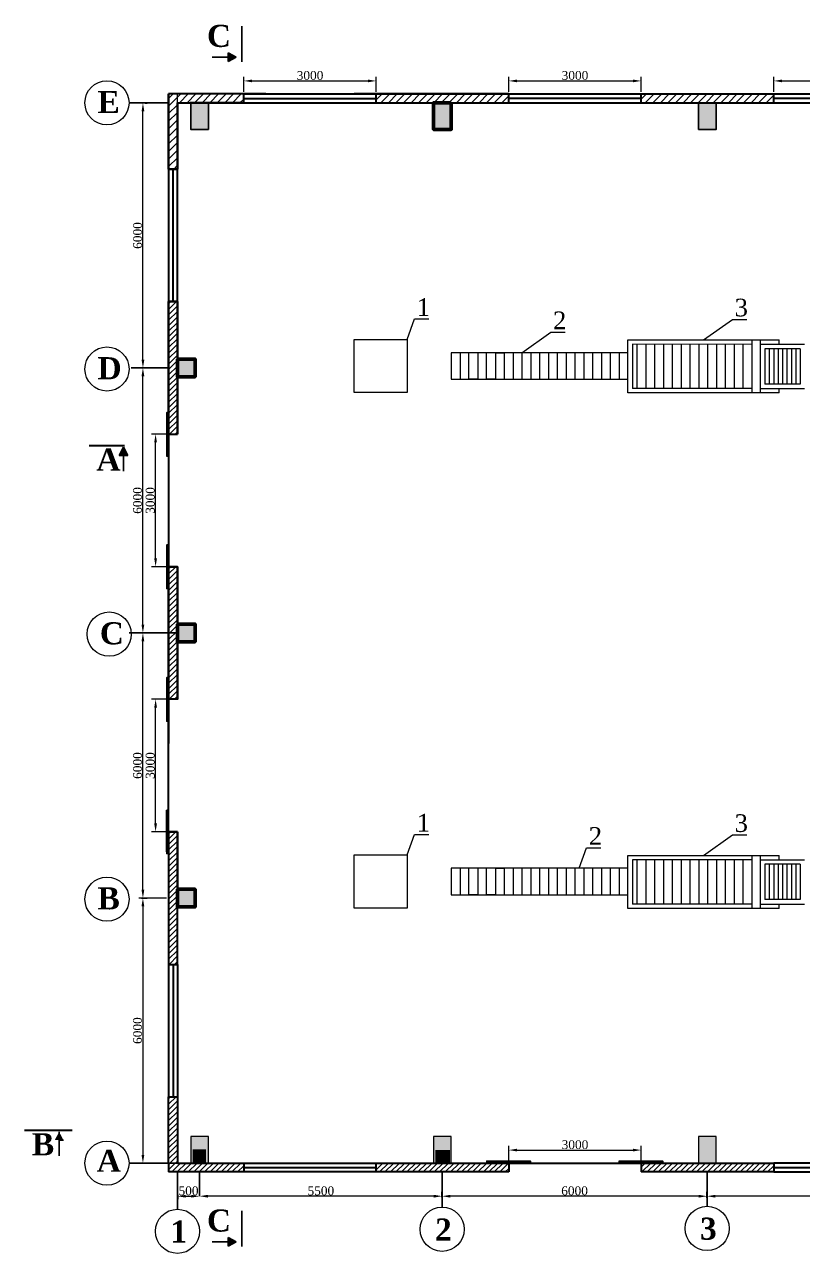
# Model space of a CAD drawing. Header units: inches. Extents: x -4475333 to 345677417, y -211198149 to 2125895.
# Drawn here: x -1955085 to -1937472, y 1138668 to 1166482 of the extents above; entities that cross this region are included whole.
import ezdxf

# ---------------------------------------------------------------- set-up
doc = ezdxf.new("R2010")
doc.units = ezdxf.units.IN
doc.header["$LTSCALE"] = 150
doc.header["$MEASUREMENT"] = 0
for name, color, linetype in [('BUOC COT', 7, 'Continuous'), ('duongtamchamgach', 50, 'Continuous'), ('KHUNG TENMANH', 130, 'Continuous'), ('MATCAT', 132, 'Continuous'), ('NET NHAP', 7, 'Continuous')]:
    doc.layers.add(name, color=color, linetype=linetype)
for name, color, linetype, lineweight in [('coban', 153, 'Continuous', 50), ('cot', 2, 'Continuous', 50), ('Duong vien', 7, 'Continuous', 50), ('KHUNG BVE', 7, 'Continuous', 0), ('NHA XUONG', 80, 'Continuous', 50)]:
    doc.layers.add(name, color=color, linetype=linetype, lineweight=lineweight)
doc.styles.add('1', font='times.ttf')
doc.styles.add('CHU DAM', font='arialbd.ttf', dxfattribs={"height": 200})
doc.styles.get("Standard").update_dxf_attribs({"font": 'times.ttf', "height": 100})
doc.dimstyles.new('75', dxfattribs={"dimtxt": 200, "dimasz": 188, "dimexe": 94, "dimexo": 47, "dimgap": 20, "dimtad": 1, "dimtoh": 1, "dimdec": 0, "dimtxsty": '1', "dimcen": 2.5, "dimclrt": 256, "dimadec": 0, "dimazin": 0, "dimtfac": 1, "dimtdec": 0, "dimtix": 1, "dimtmove": 0, "dimatfit": 2, "dimfxl": 1, "dimlwd": 9, "dimlwe": 9, "dimarcsym": 0})
pattern_1 = [(225, (-1943032.3, 1151246.71), (85.5371, -85.5371), [])]

# ---------------------------------------------------------------- blocks, each defined once
blk = doc.blocks.new('*D21')
at = {"layer": 'Defpoints', "color": 0, "lineweight": 0, "ltscale": 3, "transparency": 16777216}
for p in [(-1952405, 1152711), (-1952405, 1152711), (-1952485, 1146711)]:
    blk.add_point(p, dxfattribs=at)
at = {"layer": 'NET NHAP', "color": 0, "lineweight": 9, "ltscale": 3, "transparency": 16777216}
for p, q in [((-1952358, 1152711), (-1952311, 1152711)), ((-1952405, 1146899), (-1952405, 1152523)), ((-1952438, 1146711), (-1952311, 1146711))]:
    blk.add_line(p, q, dxfattribs=at)
at = {"layer": 'NET NHAP', "color": 0, "lineweight": 0, "ltscale": 3, "transparency": 16777216}
for points in [[(-1952437, 1152523), (-1952374, 1152523), (-1952405, 1152711)], [(-1952437, 1146899), (-1952374, 1146899), (-1952405, 1146711)]]:
    blk.add_solid(points, dxfattribs=at)
at = {"layer": 'NET NHAP', "lineweight": 13, "ltscale": 3, "transparency": 16777216, "insert": (-1952527, 1149711), "char_height": 200, "attachment_point": 5, "rotation": 90, "style": '1'}
blk.add_mtext('6000', dxfattribs=at)
blk = doc.blocks.new('*D22')
at = {"layer": 'Defpoints', "color": 0, "lineweight": 0, "ltscale": 3, "transparency": 16777216}
for p in [(-1952485, 1158711), (-1952405, 1158711), (-1952485, 1152711)]:
    blk.add_point(p, dxfattribs=at)
at = {"layer": 'NET NHAP', "color": 0, "lineweight": 9, "ltscale": 3, "transparency": 16777216}
for p, q in [((-1952438, 1158711), (-1952311, 1158711)), ((-1952405, 1152899), (-1952405, 1158523)), ((-1952438, 1152711), (-1952311, 1152711))]:
    blk.add_line(p, q, dxfattribs=at)
at = {"layer": 'NET NHAP', "color": 0, "lineweight": 0, "ltscale": 3, "transparency": 16777216}
for points in [[(-1952437, 1158523), (-1952374, 1158523), (-1952405, 1158711)], [(-1952437, 1152899), (-1952374, 1152899), (-1952405, 1152711)]]:
    blk.add_solid(points, dxfattribs=at)
at = {"layer": 'NET NHAP', "lineweight": 13, "ltscale": 3, "transparency": 16777216, "insert": (-1952527, 1155711), "char_height": 200, "attachment_point": 5, "rotation": 90, "style": '1'}
blk.add_mtext('6000', dxfattribs=at)
blk = doc.blocks.new('*D23')
at = {"layer": 'Defpoints', "color": 0, "lineweight": 0, "ltscale": 3, "transparency": 16777216}
for p in [(-1952404, 1164706), (-1952404, 1164706), (-1952434, 1158711)]:
    blk.add_point(p, dxfattribs=at)
at = {"layer": 'NET NHAP', "color": 0, "lineweight": 9, "ltscale": 3, "transparency": 16777216}
for p, q in [((-1952357, 1164706), (-1952310, 1164706)), ((-1952404, 1158899), (-1952404, 1164518)), ((-1952387, 1158711), (-1952310, 1158711))]:
    blk.add_line(p, q, dxfattribs=at)
at = {"layer": 'NET NHAP', "color": 0, "lineweight": 0, "ltscale": 3, "transparency": 16777216}
for points in [[(-1952436, 1164518), (-1952373, 1164518), (-1952404, 1164706)], [(-1952436, 1158899), (-1952373, 1158899), (-1952404, 1158711)]]:
    blk.add_solid(points, dxfattribs=at)
at = {"layer": 'NET NHAP', "lineweight": 13, "ltscale": 3, "transparency": 16777216, "insert": (-1952526, 1161708), "char_height": 200, "attachment_point": 5, "rotation": 90, "style": '1'}
blk.add_mtext('6000', dxfattribs=at)
blk = doc.blocks.new('*D25')
at = {"layer": 'Defpoints', "color": 0, "lineweight": 0, "ltscale": 3, "transparency": 16777216}
for p in [(-1939631, 1139962), (-1939631, 1139956), (-1933631, 1139956)]:
    blk.add_point(p, dxfattribs=at)
at = {"layer": 'NET NHAP', "color": 0, "lineweight": 9, "ltscale": 3, "transparency": 16777216}
for p, q in [((-1939631, 1140003), (-1939631, 1140056)), ((-1933819, 1139962), (-1939443, 1139962)), ((-1933631, 1140003), (-1933631, 1140056))]:
    blk.add_line(p, q, dxfattribs=at)
at = {"layer": 'NET NHAP', "color": 0, "lineweight": 0, "ltscale": 3, "transparency": 16777216}
for points in [[(-1939443, 1139994), (-1939443, 1139931), (-1939631, 1139962)], [(-1933819, 1139994), (-1933819, 1139931), (-1933631, 1139962)]]:
    blk.add_solid(points, dxfattribs=at)
at = {"layer": 'NET NHAP', "lineweight": 13, "ltscale": 3, "transparency": 16777216, "insert": (-1936631, 1140084), "char_height": 200, "attachment_point": 5, "style": '1'}
blk.add_mtext('6000', dxfattribs=at)
blk = doc.blocks.new('*D26')
at = {"layer": 'Defpoints', "color": 0, "lineweight": 0, "ltscale": 3, "transparency": 16777216}
for p in [(-1945631, 1139962), (-1945631, 1139962), (-1939631, 1139962)]:
    blk.add_point(p, dxfattribs=at)
at = {"layer": 'NET NHAP', "color": 0, "lineweight": 9, "ltscale": 3, "transparency": 16777216}
for p, q in [((-1945631, 1140009), (-1945631, 1140056)), ((-1939819, 1139962), (-1945443, 1139962)), ((-1939631, 1140009), (-1939631, 1140056))]:
    blk.add_line(p, q, dxfattribs=at)
at = {"layer": 'NET NHAP', "color": 0, "lineweight": 0, "ltscale": 3, "transparency": 16777216}
for points in [[(-1945443, 1139994), (-1945443, 1139931), (-1945631, 1139962)], [(-1939819, 1139994), (-1939819, 1139931), (-1939631, 1139962)]]:
    blk.add_solid(points, dxfattribs=at)
at = {"layer": 'NET NHAP', "lineweight": 13, "ltscale": 3, "transparency": 16777216, "insert": (-1942631, 1140084), "char_height": 200, "attachment_point": 5, "style": '1'}
blk.add_mtext('6000', dxfattribs=at)
blk = doc.blocks.new('*D27')
at = {"layer": 'Defpoints', "color": 0, "lineweight": 0, "ltscale": 3, "transparency": 16777216}
for p in [(-1941122, 1165207), (-1944122, 1164911), (-1941122, 1164911)]:
    blk.add_point(p, dxfattribs=at)
at = {"layer": 'NET NHAP', "color": 0, "lineweight": 9, "ltscale": 3, "transparency": 16777216}
for p, q in [((-1944122, 1164958), (-1944122, 1165301)), ((-1943934, 1165207), (-1941310, 1165207)), ((-1941122, 1164958), (-1941122, 1165301))]:
    blk.add_line(p, q, dxfattribs=at)
at = {"layer": 'NET NHAP', "color": 0, "lineweight": 0, "ltscale": 3, "transparency": 16777216}
for points in [[(-1943934, 1165238), (-1943934, 1165176), (-1944122, 1165207)], [(-1941310, 1165238), (-1941310, 1165176), (-1941122, 1165207)]]:
    blk.add_solid(points, dxfattribs=at)
at = {"layer": 'NET NHAP', "lineweight": 13, "ltscale": 3, "transparency": 16777216, "insert": (-1942622, 1165329), "char_height": 200, "attachment_point": 5, "style": '1'}
blk.add_mtext('3000', dxfattribs=at)
blk = doc.blocks.new('*D28')
at = {"layer": 'Defpoints', "color": 0, "lineweight": 0, "ltscale": 3, "transparency": 16777216}
for p in [(-1935122, 1165207), (-1938122, 1164911), (-1935122, 1164911)]:
    blk.add_point(p, dxfattribs=at)
at = {"layer": 'NET NHAP', "color": 0, "lineweight": 9, "ltscale": 3, "transparency": 16777216}
for p, q in [((-1938122, 1164958), (-1938122, 1165301)), ((-1937934, 1165207), (-1935310, 1165207)), ((-1935122, 1164958), (-1935122, 1165301))]:
    blk.add_line(p, q, dxfattribs=at)
at = {"layer": 'NET NHAP', "color": 0, "lineweight": 0, "ltscale": 3, "transparency": 16777216}
for points in [[(-1937934, 1165238), (-1937934, 1165176), (-1938122, 1165207)], [(-1935310, 1165238), (-1935310, 1165176), (-1935122, 1165207)]]:
    blk.add_solid(points, dxfattribs=at)
at = {"layer": 'NET NHAP', "lineweight": 13, "ltscale": 3, "transparency": 16777216, "insert": (-1936622, 1165329), "char_height": 200, "attachment_point": 5, "style": '1'}
blk.add_mtext('3000', dxfattribs=at)
blk = doc.blocks.new('*D36')
at = {"layer": 'Defpoints', "color": 0, "lineweight": 0, "ltscale": 3, "transparency": 16777216}
for p in [(-1947121, 1165207), (-1950121, 1164911), (-1947121, 1164911)]:
    blk.add_point(p, dxfattribs=at)
at = {"layer": 'NET NHAP', "color": 0, "lineweight": 9, "ltscale": 3, "transparency": 16777216}
for p, q in [((-1950121, 1164958), (-1950121, 1165301)), ((-1949933, 1165207), (-1947309, 1165207)), ((-1947121, 1164958), (-1947121, 1165301))]:
    blk.add_line(p, q, dxfattribs=at)
at = {"layer": 'NET NHAP', "color": 0, "lineweight": 0, "ltscale": 3, "transparency": 16777216}
for points in [[(-1949933, 1165238), (-1949933, 1165176), (-1950121, 1165207)], [(-1947309, 1165238), (-1947309, 1165176), (-1947121, 1165207)]]:
    blk.add_solid(points, dxfattribs=at)
at = {"layer": 'NET NHAP', "lineweight": 13, "ltscale": 3, "transparency": 16777216, "insert": (-1948621, 1165329), "char_height": 200, "attachment_point": 5, "style": '1'}
blk.add_mtext('3000', dxfattribs=at)
blk = doc.blocks.new('*D37')
at = {"layer": 'Defpoints', "color": 0, "lineweight": 0, "ltscale": 3, "transparency": 16777216}
for p in [(-1952118, 1151211), (-1951822, 1151211), (-1951822, 1148211)]:
    blk.add_point(p, dxfattribs=at)
at = {"layer": 'NET NHAP', "color": 0, "lineweight": 9, "ltscale": 3, "transparency": 16777216}
for p, q in [((-1951869, 1151211), (-1952212, 1151211)), ((-1952118, 1148399), (-1952118, 1151023)), ((-1951869, 1148211), (-1952212, 1148211))]:
    blk.add_line(p, q, dxfattribs=at)
at = {"layer": 'NET NHAP', "color": 0, "lineweight": 0, "ltscale": 3, "transparency": 16777216}
for points in [[(-1952149, 1151023), (-1952087, 1151023), (-1952118, 1151211)], [(-1952149, 1148399), (-1952087, 1148399), (-1952118, 1148211)]]:
    blk.add_solid(points, dxfattribs=at)
at = {"layer": 'NET NHAP', "lineweight": 13, "ltscale": 3, "transparency": 16777216, "insert": (-1952240, 1149711), "char_height": 200, "attachment_point": 5, "rotation": 90, "style": '1'}
blk.add_mtext('3000', dxfattribs=at)
blk = doc.blocks.new('*D38')
at = {"layer": 'Defpoints', "color": 0, "lineweight": 0, "ltscale": 3, "transparency": 16777216}
for p in [(-1952118, 1157211), (-1951822, 1157211), (-1951822, 1154211)]:
    blk.add_point(p, dxfattribs=at)
at = {"layer": 'NET NHAP', "color": 0, "lineweight": 9, "ltscale": 3, "transparency": 16777216}
for p, q in [((-1951869, 1157211), (-1952212, 1157211)), ((-1952118, 1154399), (-1952118, 1157023)), ((-1951869, 1154211), (-1952212, 1154211))]:
    blk.add_line(p, q, dxfattribs=at)
at = {"layer": 'NET NHAP', "color": 0, "lineweight": 0, "ltscale": 3, "transparency": 16777216}
for points in [[(-1952149, 1157023), (-1952087, 1157023), (-1952118, 1157211)], [(-1952149, 1154399), (-1952087, 1154399), (-1952118, 1154211)]]:
    blk.add_solid(points, dxfattribs=at)
at = {"layer": 'NET NHAP', "lineweight": 13, "ltscale": 3, "transparency": 16777216, "insert": (-1952240, 1155711), "char_height": 200, "attachment_point": 5, "rotation": 90, "style": '1'}
blk.add_mtext('3000', dxfattribs=at)
blk = doc.blocks.new('*D9')
at = {"layer": 'Defpoints', "color": 0, "lineweight": 0, "ltscale": 3, "transparency": 16777216}
for p in [(-1951622, 1139964), (-1951122, 1139962), (-1951122, 1139962)]:
    blk.add_point(p, dxfattribs=at)
at = {"layer": 'NET NHAP', "color": 0, "lineweight": 9, "ltscale": 3, "transparency": 16777216}
for p, q in [((-1951622, 1139917), (-1951622, 1139868)), ((-1951434, 1139962), (-1951310, 1139962)), ((-1951122, 1140009), (-1951122, 1140056))]:
    blk.add_line(p, q, dxfattribs=at)
at = {"layer": 'NET NHAP', "color": 0, "lineweight": 0, "ltscale": 3, "transparency": 16777216}
for points in [[(-1951434, 1139994), (-1951434, 1139931), (-1951622, 1139962)], [(-1951310, 1139994), (-1951310, 1139931), (-1951122, 1139962)]]:
    blk.add_solid(points, dxfattribs=at)
at = {"layer": 'NET NHAP', "lineweight": 13, "ltscale": 3, "transparency": 16777216, "insert": (-1951372, 1140084), "char_height": 200, "attachment_point": 5, "style": '1'}
blk.add_mtext('500', dxfattribs=at)
blk = doc.blocks.new('*D10')
at = {"layer": 'Defpoints', "color": 0, "lineweight": 0, "ltscale": 3, "transparency": 16777216}
for p in [(-1951122, 1139963), (-1951122, 1139962), (-1945631, 1139962)]:
    blk.add_point(p, dxfattribs=at)
at = {"layer": 'NET NHAP', "color": 0, "lineweight": 9, "ltscale": 3, "transparency": 16777216}
for p, q in [((-1951122, 1140009), (-1951122, 1140057)), ((-1945819, 1139963), (-1950934, 1139963)), ((-1945631, 1140009), (-1945631, 1140057))]:
    blk.add_line(p, q, dxfattribs=at)
at = {"layer": 'NET NHAP', "color": 0, "lineweight": 0, "ltscale": 3, "transparency": 16777216}
for points in [[(-1950934, 1139994), (-1950934, 1139931), (-1951122, 1139963)], [(-1945819, 1139994), (-1945819, 1139931), (-1945631, 1139963)]]:
    blk.add_solid(points, dxfattribs=at)
at = {"layer": 'NET NHAP', "lineweight": 13, "ltscale": 3, "transparency": 16777216, "insert": (-1948376, 1140084), "char_height": 200, "attachment_point": 5, "style": '1'}
blk.add_mtext('5500', dxfattribs=at)
blk = doc.blocks.new('*D7')
at = {"color": 0, "linetype": 'ByBlock', "lineweight": 9, "ltscale": 10, "transparency": 16777216}
for p, q in [((-1951869, 1146711), (-1952499, 1146711)), ((-1952405, 1146523), (-1952405, 1140899)), ((-1951880, 1140711), (-1952499, 1140711))]:
    blk.add_line(p, q, dxfattribs=at)
at = {"color": 0, "linetype": 'ByBlock', "lineweight": 0, "ltscale": 10, "transparency": 16777216}
for points in [[(-1952437, 1146523), (-1952374, 1146523), (-1952405, 1146711)], [(-1952437, 1140899), (-1952374, 1140899), (-1952405, 1140711)]]:
    blk.add_solid(points, dxfattribs=at)
at = {"layer": 'Defpoints', "color": 0, "linetype": 'ByBlock', "lineweight": 0, "ltscale": 10, "transparency": 16777216}
for p in [(-1951822, 1146711), (-1952405, 1140711), (-1951833, 1140711)]:
    blk.add_point(p, dxfattribs=at)
at = {"linetype": 'ByBlock', "ltscale": 10, "transparency": 16777216, "insert": (-1952527, 1143711), "char_height": 200, "attachment_point": 5, "rotation": 90, "style": '1'}
blk.add_mtext('6000', dxfattribs=at)
blk = doc.blocks.new('*D11')
at = {"layer": 'Defpoints', "color": 0, "lineweight": 0, "ltscale": 3, "transparency": 16777216}
for p in [(-1941122, 1141007), (-1944122, 1140711), (-1941122, 1140711)]:
    blk.add_point(p, dxfattribs=at)
at = {"layer": 'NET NHAP', "color": 0, "lineweight": 9, "ltscale": 3, "transparency": 16777216}
for p, q in [((-1944122, 1140758), (-1944122, 1141101)), ((-1943934, 1141007), (-1941310, 1141007)), ((-1941122, 1140758), (-1941122, 1141101))]:
    blk.add_line(p, q, dxfattribs=at)
at = {"layer": 'NET NHAP', "color": 0, "lineweight": 0, "ltscale": 3, "transparency": 16777216}
for points in [[(-1943934, 1141038), (-1943934, 1140976), (-1944122, 1141007)], [(-1941310, 1141038), (-1941310, 1140976), (-1941122, 1141007)]]:
    blk.add_solid(points, dxfattribs=at)
at = {"layer": 'NET NHAP', "lineweight": 13, "ltscale": 3, "transparency": 16777216, "insert": (-1942622, 1141129), "char_height": 200, "attachment_point": 5, "style": '1'}
blk.add_mtext('3000', dxfattribs=at)

msp = doc.modelspace()

# ---------------------------------------------------------------- hatches: boundary and pattern name
at = {"layer": 'cot', "lineweight": 9}
for points in [[(-1950922.4, 1164710.9), (-1951322.4, 1164710.9), (-1951322.4, 1164110.9), (-1950922.4, 1164110.9)], [(-1945422, 1164710.9), (-1945822, 1164710.9), (-1945822, 1164110.9), (-1945422, 1164110.9)], [(-1945422, 1164710.9), (-1945822, 1164710.9), (-1945822, 1164110.9), (-1945422, 1164110.9)], [(-1939422, 1164710.9), (-1939822, 1164710.9), (-1939822, 1164110.9), (-1939422, 1164110.9)], [(-1951222, 1158510.9), (-1951222, 1158910.9), (-1951622, 1158910.9), (-1951622, 1158510.9)], [(-1951222, 1152510.9), (-1951222, 1152910.9), (-1951622, 1152910.9), (-1951622, 1152510.9)], [(-1951222, 1146510.5), (-1951222, 1146910.5), (-1951622, 1146910.5), (-1951622, 1146510.5)], [(-1950922.1, 1141310.9), (-1951322.1, 1141310.9), (-1951322.1, 1140710.9), (-1950922.1, 1140710.9)], [(-1945422, 1141310.9), (-1945822, 1141310.9), (-1945822, 1140710.9), (-1945422, 1140710.9)], [(-1939422, 1141310.9), (-1939822, 1141310.9), (-1939822, 1140710.9), (-1939422, 1140710.9)]]:
    msp.add_hatch(color=256, dxfattribs=at).paths.add_polyline_path(points)
at = {"layer": 'cot', "linetype": 'ByBlock', "lineweight": 9}
h = msp.add_hatch(color=256, dxfattribs=at)
h.paths.add_polyline_path([(-1950976.9, 1141026.8), (-1950976.9, 1140726.8), (-1951126.9, 1140726.8), (-1951126.9, 1141026.8)])
h.paths.add_polyline_path([(-1951126.9, 1141026.8), (-1951126.9, 1140876.8), (-1951276.9, 1140876.8), (-1951276.9, 1141026.8)])
h.paths.add_polyline_path([(-1951126.9, 1140876.8), (-1951126.9, 1140726.8), (-1951276.9, 1140726.8), (-1951276.9, 1140876.8)])
h = msp.add_hatch(color=256, dxfattribs=at)
h.paths.add_polyline_path([(-1945472, 1141007.9), (-1945772, 1141007.9), (-1945772, 1140857.9), (-1945472, 1140857.9)])
h.paths.add_polyline_path([(-1945472, 1140857.9), (-1945622, 1140857.9), (-1945622, 1140707.9), (-1945472, 1140707.9)])
h.paths.add_polyline_path([(-1945622, 1140857.9), (-1945772, 1140857.9), (-1945772, 1140707.9), (-1945622, 1140707.9)])
at = {"layer": 'KHUNG BVE', "linetype": 'ByBlock', "lineweight": 9, "ltscale": 10}
for points in [[(-1950290.6, 1165741.5), (-1950477.1, 1165838.9), (-1950477.1, 1165741.5), (-1950477.1, 1165644.1)], [(-1950290.6, 1138927.4), (-1950477.2, 1139024.8), (-1950477.2, 1138927.4), (-1950477.2, 1138830)]]:
    msp.add_hatch(color=256, dxfattribs=at).paths.add_polyline_path(points)
at = {"layer": 'KHUNG BVE', "lineweight": 0}
h = msp.add_hatch(dxfattribs=at)
h.set_pattern_fill('ANSI31', color=5, scale=700)
h.set_pattern_definition([(45, (0, 350146.57), (-61.8718434, 61.8718434), [])])
h.paths.add_polyline_path([(-1951822, 1157210.9), (-1951622, 1157210.9), (-1951622, 1160210.9), (-1951822, 1160210.9)])
at = {"layer": 'KHUNG BVE', "linetype": 'Continuous', "lineweight": 9, "ltscale": 10}
h = msp.add_hatch(dxfattribs=at)
h.set_pattern_fill('ANSI31', color=5, angle=-270, style=0)
h.set_pattern_definition([(135, (-1912800.00659, 444593.87887), (-0.088388347648, -0.088388347648), [])])
h.paths.add_polyline_path([(-1951872, 1157710.9), (-1951822, 1157710.9), (-1951822, 1156710.9), (-1951872, 1156710.9)])
at = {"layer": 'KHUNG BVE', "linetype": 'ByBlock', "lineweight": 9, "ltscale": 10}
h = msp.add_hatch(color=256, dxfattribs=at)
h.paths.add_polyline_path([(-1952843.2, 1156916.7), (-1952843.2, 1156730.1), (-1952745.8, 1156730.1)])
h.paths.add_polyline_path([(-1952843.2, 1156916.7), (-1952940.6, 1156730.1), (-1952843.2, 1156730.1)])
at = {"layer": 'KHUNG BVE', "linetype": 'Continuous', "lineweight": 9, "ltscale": 10}
h = msp.add_hatch(dxfattribs=at)
h.set_pattern_fill('ANSI31', color=5, angle=-270, style=0)
h.set_pattern_definition([(135, (-1912800.00659, 441593.87887), (-0.088388347648, -0.088388347648), [])])
h.paths.add_polyline_path([(-1951872, 1154710.9), (-1951822, 1154710.9), (-1951822, 1153710.9), (-1951872, 1153710.9)])
h = msp.add_hatch(dxfattribs=at)
h.set_pattern_fill('ANSI31', color=5, angle=-270, style=0)
h.set_pattern_definition([(135, (-1912800.00659, 438593.87887), (-0.088388347648, -0.088388347648), [])])
h.paths.add_polyline_path([(-1951872, 1151710.9), (-1951822, 1151710.9), (-1951822, 1150710.9), (-1951872, 1150710.9)])
h = msp.add_hatch(dxfattribs=at)
h.set_pattern_fill('ANSI31', color=5, angle=-270, style=0)
h.set_pattern_definition([(135, (-1912800.00659, 435594.05443), (-0.088388347648, -0.088388347648), [])])
h.paths.add_polyline_path([(-1951872, 1148711.1), (-1951822, 1148711.1), (-1951822, 1147711.1), (-1951872, 1147711.1)])
at = {"layer": 'KHUNG BVE', "linetype": 'ByBlock', "lineweight": 9, "ltscale": 10}
h = msp.add_hatch(color=256, dxfattribs=at)
h.paths.add_polyline_path([(-1954302.7, 1141420.1), (-1954302.7, 1141233.6), (-1954205.2, 1141233.6)])
h.paths.add_polyline_path([(-1954302.7, 1141420.1), (-1954400.1, 1141233.6), (-1954302.7, 1141233.6)])
at = {"layer": 'KHUNG BVE', "linetype": 'Continuous', "lineweight": 9, "ltscale": 10}
h = msp.add_hatch(dxfattribs=at)
h.set_pattern_fill('ANSI31', color=5, style=0)
h.set_pattern_definition([(45, (-2656739.00659, 1101688.87887), (-0.088388347648, 0.088388347648), [])])
h.paths.add_polyline_path([(-1943622, 1140760.9), (-1943622, 1140710.9), (-1944622, 1140710.9), (-1944622, 1140760.9)])
h = msp.add_hatch(dxfattribs=at)
h.set_pattern_fill('ANSI31', color=5, style=0)
h.set_pattern_definition([(45, (-2653739.18215, 1101688.87887), (-0.088388347648, 0.088388347648), [])])
h.paths.add_polyline_path([(-1940622.2, 1140760.9), (-1940622.2, 1140710.9), (-1941622.2, 1140710.9), (-1941622.2, 1140760.9)])
at = {"layer": 'MATCAT', "lineweight": 9, "ltscale": 10}
h = msp.add_hatch(dxfattribs=at)
h.set_pattern_fill('ANSI31', color=5, scale=967.741935, angle=180, style=0)
h.set_pattern_definition([(225, (-1962975.95, 1114991.08), (85.5371, -85.5371), [])])
h.paths.add_polyline_path([(-1951622, 1164710.9), (-1950122, 1164710.9), (-1950122, 1164910.9), (-1951822, 1164910.9), (-1951822, 1163210.9), (-1951622, 1163210.9)])
h = msp.add_hatch(dxfattribs=at)
h.set_pattern_fill('ANSI31', color=5, scale=967.741935, angle=180, style=0)
h.set_pattern_definition(pattern_1)
edge = h.paths.add_edge_path()
edge.add_line((-1947122, 1164910.9), (-1944122, 1164910.9))
edge.add_line((-1947122, 1164710.8), (-1944122, 1164710.8))
edge.add_line((-1947122, 1164710.8), (-1947122, 1164910.9))
edge.add_line((-1944122, 1164710.9), (-1944122, 1164910.9))
h = msp.add_hatch(dxfattribs=at)
h.set_pattern_fill('ANSI31', color=5, scale=967.741935, angle=180, style=0)
h.set_pattern_definition(pattern_1)
h.paths.add_polyline_path([(-1941122, 1164910.9), (-1938122, 1164910.9), (-1938122, 1164710.8), (-1941122, 1164710.8)])
at = {"layer": 'MATCAT', "linetype": 'Continuous', "lineweight": 9, "ltscale": 10}
h = msp.add_hatch(dxfattribs=at)
h.set_pattern_fill('ANSI31', color=5, scale=700, style=0)
h.set_pattern_definition([(45, (-5905098.14, -430279.425), (-61.8718434, 61.8718434), [])])
h.paths.add_polyline_path([(-1951622, 1154211.1), (-1951822, 1154211.1), (-1951822, 1151211.1), (-1951622, 1151211.1)])
h = msp.add_hatch(dxfattribs=at)
h.set_pattern_fill('ANSI31', color=5, scale=700, style=0)
h.set_pattern_definition([(45, (-5905098.14, -436279.6), (-61.8718434, 61.8718434), [])])
h.paths.add_polyline_path([(-1951622, 1148210.9), (-1951822, 1148210.9), (-1951822, 1145210.9), (-1951622, 1145210.9)])
h = msp.add_hatch(dxfattribs=at)
h.set_pattern_fill('ANSI31', color=5, scale=700, style=0)
h.set_pattern_definition([(45, (-1962975.95, 1120991.08), (-61.87184, 61.87184), [])])
h.paths.add_polyline_path([(-1951622, 1142210.9), (-1951822, 1142210.9), (-1951822, 1140710.9), (-1951622, 1140710.9)])
h = msp.add_hatch(dxfattribs=at)
h.set_pattern_fill('ANSI31', color=5, scale=700, style=0)
h.set_pattern_definition([(45, (-5905098.14, -442279.6), (-61.8718434, 61.8718434), [])])
h.paths.add_polyline_path([(-1938122, 1140710.9), (-1941122, 1140710.9), (-1941122, 1140510.9), (-1938122, 1140510.9)])
h.paths.add_polyline_path([(-1944122, 1140704.8), (-1947122, 1140704.8), (-1947122, 1140510.9), (-1944122, 1140510.9)])
h.paths.add_polyline_path([(-1950122, 1140707.9), (-1951822, 1140710.9), (-1951822, 1140710.9), (-1951822, 1140510.9), (-1950122, 1140510.9)])

# ---------------------------------------------------------------- linework, layer by layer
at = {"linetype": 'ByBlock'}
for p, q in [((-1951822, 1164710.9), (-1952719, 1164710.9)), ((-1951822, 1158710.9), (-1952668.3, 1158710.9)), ((-1951822, 1152710.9), (-1952719, 1152710.9)), ((-1951822.1, 1140710.9), (-1952719, 1140711.1))]:
    msp.add_line(p, q, dxfattribs=at)
at = {"linetype": 'ByBlock', "ltscale": 10}
msp.add_line((-1951822, 1152710.9), (-1951622, 1152710.9), dxfattribs=at)
at = {"lineweight": 15}
msp.add_line((-1950121.9, 1140707.9), (-1951822, 1140710.9), dxfattribs=at)
at = {"color": 7, "lineweight": 15}
msp.add_line((-1945772, 1140707.9), (-1947121.9, 1140707.9), dxfattribs=at)
at = {"layer": 'BUOC COT', "ltscale": 10}
for p, q in [((-1951622, 1140510.9), (-1951622, 1139667.7)), ((-1945630.9, 1140510.9), (-1945630.9, 1139713.7)), ((-1939630.9, 1140510.9), (-1939630.9, 1139729.6))]:
    msp.add_line(p, q, dxfattribs=at)
at = {"layer": 'BUOC COT', "lineweight": 13, "ltscale": 10}
for centre in [(-1953219, 1164710.9), (-1953218.4, 1158686.2), (-1953167.7, 1152686.2), (-1953218.4, 1146686.2), (-1953219, 1140711.1), (-1951622, 1139167.7), (-1945630.9, 1139213.7), (-1939630.9, 1139234.2)]:
    msp.add_circle(centre, 500, dxfattribs=at)
at = {"layer": 'coban', "color": 7, "lineweight": 15}
for p, q in [((-1945772, 1141007.9), (-1945772, 1140707.9)), ((-1945472, 1141007.9), (-1945472, 1140707.9))]:
    msp.add_line(p, q, dxfattribs=at)
at = {"layer": 'cot'}
for points in [[(-1945422, 1164710.9), (-1945822, 1164710.9), (-1945822, 1164110.9), (-1945422, 1164110.9)], [(-1945422, 1164710.9), (-1945822, 1164710.9), (-1945822, 1164110.9), (-1945422, 1164110.9)], [(-1951622, 1158910.9), (-1951222, 1158910.9), (-1951222, 1158510.9), (-1951622, 1158510.9)], [(-1951622, 1152910.9), (-1951222, 1152910.9), (-1951222, 1152510.9), (-1951622, 1152510.9)], [(-1951622, 1146910.5), (-1951222, 1146910.5), (-1951222, 1146510.5), (-1951622, 1146510.5)]]:
    msp.add_lwpolyline(points, close=True, dxfattribs=at)
at = {"layer": 'cot', "lineweight": 13}
for points in [[(-1950922.1, 1141310.9), (-1951322.1, 1141310.9), (-1951322.1, 1140710.9), (-1950922.1, 1140710.9)], [(-1945422, 1141310.9), (-1945822, 1141310.9), (-1945822, 1140710.9), (-1945422, 1140710.9)], [(-1939422, 1141310.9), (-1939822, 1141310.9), (-1939822, 1140710.9), (-1939422, 1140710.9)]]:
    msp.add_lwpolyline(points, close=True, dxfattribs=at)
at = {"layer": 'Duong vien', "color": 7, "linetype": 'Continuous', "lineweight": 18, "ltscale": 10}
for p, q in [((-1946422, 1159355.8), (-1946256, 1159819.8)), ((-1946256, 1159819.8), (-1945933.1, 1159819.8)), ((-1939710, 1159346.3), (-1939057.1, 1159810.3)), ((-1939057.1, 1159810.3), (-1938734.2, 1159810.3)), ((-1943822, 1159055.8), (-1943169.1, 1159519.8)), ((-1943169.1, 1159519.8), (-1942846.2, 1159519.8)), ((-1946422, 1147685.9), (-1946256, 1148149.8)), ((-1946256, 1148149.8), (-1945933.1, 1148149.8)), ((-1939710, 1147676.4), (-1939057.1, 1148140.3)), ((-1939057.1, 1148140.3), (-1938734.2, 1148140.3)), ((-1942526.9, 1147385.9), (-1942360.9, 1147849.8)), ((-1942360.9, 1147849.8), (-1942038.1, 1147849.8))]:
    msp.add_line(p, q, dxfattribs=at)
at = {"layer": 'duongtamchamgach', "linetype": 'Continuous', "lineweight": -2, "ltscale": 10}
for p, q in [((-1951622, 1140710.5), (-1951122, 1140710.5)), ((-1951122, 1140510.9), (-1951122, 1139962.6))]:
    msp.add_line(p, q, dxfattribs=at)
at = {"layer": 'KHUNG BVE', "linetype": 'ByBlock', "lineweight": -2, "ltscale": 10}
for p, q in [((-1950167.3, 1166445.8), (-1950167.4, 1165638.6)), ((-1950834.2, 1165741.5), (-1950290.6, 1165741.5)), ((-1950290.6, 1165741.5), (-1950477.1, 1165838.9)), ((-1950477.1, 1165838.9), (-1950477.1, 1165741.5)), ((-1950290.6, 1165741.5), (-1950477.1, 1165644.1)), ((-1950477.1, 1165644.1), (-1950477.1, 1165741.5)), ((-1952843.2, 1156916.7), (-1952940.6, 1156730.1)), ((-1952843.2, 1156373), (-1952843.2, 1156916.7)), ((-1952843.2, 1156916.7), (-1952745.8, 1156730.1)), ((-1952940.6, 1156730.1), (-1952843.2, 1156730.1)), ((-1952745.8, 1156730.1), (-1952843.2, 1156730.1)), ((-1954302.7, 1140876.5), (-1954302.7, 1141420.1)), ((-1954205.2, 1141233.6), (-1954302.7, 1141233.6)), ((-1950167.4, 1139631.7), (-1950167.4, 1138824.4)), ((-1950290.6, 1138927.4), (-1950477.2, 1139024.8)), ((-1950477.2, 1139024.8), (-1950477.2, 1138927.4)), ((-1950834.2, 1138927.4), (-1950290.6, 1138927.4)), ((-1950290.6, 1138927.4), (-1950477.2, 1138830)), ((-1950477.2, 1138830), (-1950477.2, 1138927.4))]:
    msp.add_line(p, q, dxfattribs=at)
at = {"layer": 'KHUNG BVE', "color": 3, "linetype": 'Continuous', "lineweight": 30, "ltscale": 10}
for p, q in [((-1951822, 1164910.9), (-1951822, 1163210.9)), ((-1951112.7, 1164910.9), (-1951822, 1164910.9)), ((-1950122, 1164910.9), (-1951822, 1164910.9)), ((-1951822, 1163210.9), (-1951822, 1164910.9)), ((-1950613.1, 1164910.9), (-1951331.4, 1164910.9)), ((-1949622, 1164910.9), (-1950622, 1164910.9)), ((-1950122, 1164910.9), (-1947122, 1164910.9)), ((-1950122, 1164910.9), (-1947122, 1164910.9)), ((-1950122, 1164710.9), (-1950122, 1164910.9)), ((-1950122, 1164910.9), (-1947122, 1164910.9)), ((-1946622, 1164910.9), (-1947622, 1164910.9)), ((-1947122, 1164910.9), (-1944122, 1164910.9)), ((-1944122, 1164910.9), (-1947122, 1164910.9)), ((-1947122, 1164710.8), (-1947122, 1164910.9)), ((-1944122, 1164710.9), (-1944122, 1164910.9)), ((-1944122, 1164910.9), (-1941122, 1164910.9)), ((-1944122, 1164710.9), (-1944122, 1164910.9)), ((-1941122, 1164710.8), (-1941122, 1164910.9)), ((-1941122, 1164910.9), (-1938122, 1164910.9)), ((-1938122, 1164710.8), (-1938122, 1164910.9)), ((-1938122, 1164910.9), (-1935122, 1164910.9)), ((-1951622, 1163210.9), (-1951622, 1164710.9)), ((-1951622, 1164710.9), (-1951622, 1163210.9)), ((-1951622, 1163210.9), (-1951622, 1164710.9)), ((-1951622, 1164710.9), (-1950113.1, 1164710.9)), ((-1950122, 1164810.9), (-1947122, 1164810.9)), ((-1950122, 1164710.9), (-1947122, 1164710.9)), ((-1947122, 1164710.9), (-1944122, 1164710.9)), ((-1947122, 1164710.8), (-1944122, 1164710.8)), ((-1941122, 1164810.8), (-1944122, 1164810.8)), ((-1944122, 1164710.9), (-1941122, 1164710.8)), ((-1941122, 1164710.8), (-1938122, 1164710.8)), ((-1935122, 1164810.9), (-1938122, 1164810.9)), ((-1938122, 1164710.8), (-1935122, 1164710.8)), ((-1951822, 1163210.9), (-1951622, 1163210.9)), ((-1951622, 1163210.9), (-1951822, 1163210.9)), ((-1951622, 1163210.9), (-1951822, 1163210.9)), ((-1951822, 1163210.9), (-1951822, 1160211.1)), ((-1951722, 1160211.1), (-1951722, 1163210.9)), ((-1951622, 1163210.9), (-1951622, 1163210.9)), ((-1951622, 1160210.9), (-1951622, 1163210.9)), ((-1951822, 1157210.9), (-1951822, 1160210.9)), ((-1951622, 1160210.9), (-1951822, 1160210.9)), ((-1951822, 1160210.9), (-1951822, 1157210.9)), ((-1951822, 1160210.9), (-1951622, 1160210.9)), ((-1951822, 1160210.9), (-1951722, 1160210.9)), ((-1951622, 1160210.9), (-1951622, 1157210.9)), ((-1951622, 1157210.9), (-1951622, 1160210.9)), ((-1951622, 1158710.9), (-1951622, 1157210.9)), ((-1951822, 1157210.9), (-1951622, 1157210.9)), ((-1951822, 1157210.9), (-1951822, 1154210.9)), ((-1951622, 1157210.9), (-1951622, 1157210.9)), ((-1951822, 1154210.9), (-1951822, 1153210.9)), ((-1951622, 1154210.9), (-1951822, 1154210.9)), ((-1951822, 1154210.9), (-1951822, 1151210.9)), ((-1951622, 1154210.9), (-1951822, 1154210.9)), ((-1951822, 1154210.9), (-1951822, 1151210.9)), ((-1951822, 1151210.9), (-1951822, 1154210.9)), ((-1951822, 1154210.9), (-1951622, 1154210.9)), ((-1951622, 1154210.9), (-1951822, 1154210.9)), ((-1951822, 1154210.9), (-1951822, 1151210.9)), ((-1951622, 1152710.9), (-1951622, 1154210.9)), ((-1951622, 1151210.9), (-1951622, 1154210.9)), ((-1951622, 1154210.9), (-1951622, 1151210.9)), ((-1951622, 1151210.9), (-1951622, 1154210.9)), ((-1951622, 1152710.9), (-1951622, 1152510.9)), ((-1951622, 1151210.9), (-1951622, 1152710.9)), ((-1951822, 1151210.9), (-1951822, 1150210.9)), ((-1951822, 1148210.9), (-1951822, 1151210.9)), ((-1951622, 1151210.9), (-1951822, 1151210.9)), ((-1951622, 1148210.9), (-1951822, 1148210.9)), ((-1951822, 1148210.9), (-1951622, 1148210.9)), ((-1951822, 1148210.9), (-1951822, 1145210.9)), ((-1951622, 1148210.9), (-1951622, 1146710.9)), ((-1951622, 1148210.9), (-1951622, 1148210.9)), ((-1951622, 1148210.9), (-1951622, 1146710.9)), ((-1951622, 1146710.9), (-1951622, 1148210.9)), ((-1951822, 1146710.9), (-1951822, 1146510.9)), ((-1951822, 1146710.9), (-1951822, 1145210.9)), ((-1951622, 1145210.9), (-1951622, 1146710.9)), ((-1951622, 1146710.5), (-1951622, 1146510.5)), ((-1951822, 1145210.9), (-1951622, 1145210.9)), ((-1951822, 1145210.9), (-1951822, 1142210.9)), ((-1951722, 1145210.9), (-1951722, 1142210.9)), ((-1951622, 1145210.9), (-1951622, 1142210.9)), ((-1951822, 1140710.9), (-1951822, 1142210.9)), ((-1951822, 1142210.9), (-1951622, 1142210.9)), ((-1951622, 1142210.9), (-1951622, 1140710.5)), ((-1951822.1, 1140710.9), (-1951822.1, 1140510.9)), ((-1951622, 1140710.9), (-1945622, 1140710.9)), ((-1950122, 1140710.9), (-1950122, 1140510.9)), ((-1950122, 1140710.9), (-1950122, 1140610.9)), ((-1947122, 1140510.9), (-1947122, 1140710.9)), ((-1945622, 1140710.9), (-1944122, 1140710.9)), ((-1944122, 1140710.9), (-1944122, 1140510.9)), ((-1941122.2, 1140710.9), (-1941122.2, 1140510.9)), ((-1941122, 1140710.9), (-1938122, 1140710.9)), ((-1935122, 1140710.9), (-1938122, 1140710.9)), ((-1938122, 1140710.9), (-1938122, 1140510.9)), ((-1938122, 1140710.9), (-1938122, 1140610.9)), ((-1951822.1, 1140510.9), (-1951822.1, 1140510.9)), ((-1944122, 1140510.9), (-1951822.1, 1140510.9)), ((-1950122, 1140610.9), (-1947122, 1140610.9)), ((-1938122, 1140510.9), (-1941122, 1140510.9)), ((-1938122, 1140610.9), (-1935122, 1140610.9)), ((-1938122, 1140510.9), (-1935122, 1140510.9))]:
    msp.add_line(p, q, dxfattribs=at)
at = {"layer": 'KHUNG BVE', "lineweight": 0}
for p, q in [((-1951622, 1164710.9), (-1951622, 1164910.9)), ((-1947622, 1159355.8), (-1946422, 1159355.8)), ((-1947622, 1158155.8), (-1947622, 1159355.8)), ((-1946422, 1159355.8), (-1946422, 1158155.8)), ((-1941422, 1159055.8), (-1945422, 1159055.8)), ((-1945422, 1159055.8), (-1945422, 1158455.8)), ((-1945031.9, 1159055.8), (-1945231.9, 1159055.8)), ((-1945222, 1159055.8), (-1945222, 1158455.8)), ((-1945022, 1158455.8), (-1945022, 1159055.8)), ((-1944631.9, 1159055.8), (-1944831.9, 1159055.8)), ((-1944822, 1159055.8), (-1944822, 1158455.8)), ((-1944622, 1158455.8), (-1944622, 1159055.8)), ((-1944422, 1159055.8), (-1944522, 1159055.8)), ((-1944422, 1159055.8), (-1944222, 1159055.8)), ((-1945422, 1158455.8), (-1941422, 1158455.8)), ((-1944831.9, 1158455.8), (-1945031.9, 1158455.8)), ((-1944431.9, 1158455.8), (-1944631.9, 1158455.8)), ((-1944431.9, 1158455.8), (-1944431.9, 1158455.8)), ((-1946422, 1158155.8), (-1947622, 1158155.8)), ((-1947622, 1147685.9), (-1946422, 1147685.9)), ((-1947622, 1146485.9), (-1947622, 1147685.9)), ((-1946422, 1147685.9), (-1946422, 1146485.9)), ((-1941422, 1147385.9), (-1945422, 1147385.9)), ((-1945422, 1147385.9), (-1945422, 1147385.9)), ((-1945422, 1147385.9), (-1945422, 1146785.9)), ((-1945022, 1147385.9), (-1945222, 1147385.9)), ((-1945222, 1147385.9), (-1945222, 1146785.9)), ((-1945022, 1146785.9), (-1945022, 1147385.9)), ((-1944622, 1147385.9), (-1944822, 1147385.9)), ((-1944822, 1147385.9), (-1944822, 1146785.9)), ((-1944622, 1146785.9), (-1944622, 1147385.9)), ((-1944422, 1147385.9), (-1944522, 1147385.9)), ((-1944422, 1147385.9), (-1944222, 1147385.9)), ((-1945422, 1146785.9), (-1941422, 1146785.9)), ((-1944822, 1146785.9), (-1945022, 1146785.9)), ((-1944422, 1146785.9), (-1944622, 1146785.9)), ((-1944422, 1146785.9), (-1944422, 1146785.9)), ((-1946422, 1146485.9), (-1947622, 1146485.9))]:
    msp.add_line(p, q, dxfattribs=at)
at = {"layer": 'KHUNG BVE', "linetype": 'Continuous', "lineweight": -2, "ltscale": 10}
for p, q in [((-1951622, 1164710.9), (-1950122, 1164710.9)), ((-1945822, 1164710.8), (-1945622, 1164707.6)), ((-1951622, 1163210.9), (-1951822, 1163210.9)), ((-1951622, 1160210.9), (-1951822, 1160210.9)), ((-1951822, 1154211.1), (-1951822, 1157210.9)), ((-1951822, 1148211.1), (-1951822, 1151210.9)), ((-1951622, 1148210.9), (-1951822, 1148210.9)), ((-1951622, 1146710.9), (-1951622, 1148210.9)), ((-1951622, 1148210.9), (-1951622, 1146710.9)), ((-1951622, 1146710.9), (-1951622, 1148210.9)), ((-1951822, 1146710.9), (-1951822, 1146510.9)), ((-1951622, 1146710.9), (-1951622, 1146762.5)), ((-1951622, 1140710.9), (-1951822, 1140710.9)), ((-1950122, 1140710.9), (-1951622, 1140710.9)), ((-1950122, 1140710.9), (-1950122, 1140510.9)), ((-1950122, 1140510.9), (-1950122, 1140710.9)), ((-1950122, 1140510.9), (-1950121.9, 1140707.9)), ((-1947121.9, 1140704.8), (-1950121.9, 1140707.9)), ((-1947122, 1140510.9), (-1947122, 1140704.8)), ((-1947122, 1140704.8), (-1944122, 1140704.8)), ((-1941122, 1140710.9), (-1938122, 1140710.9)), ((-1939621.3, 1140710.9), (-1939421.3, 1140710.9)), ((-1938122, 1140710.9), (-1938122, 1140510.9)), ((-1938122, 1140710.9), (-1938122, 1140510.9)), ((-1951822, 1140510.9), (-1950122, 1140510.9)), ((-1938122, 1140510.9), (-1941122, 1140510.9))]:
    msp.add_line(p, q, dxfattribs=at)
at = {"layer": 'KHUNG BVE', "color": 7, "linetype": 'Continuous', "lineweight": 18, "ltscale": 10}
for p, q in [((-1941422, 1158146.3), (-1941422, 1159346.3)), ((-1941422, 1159346.3), (-1937998, 1159346.3)), ((-1941422, 1159346.3), (-1941322, 1159346.3)), ((-1938612.1, 1158146.3), (-1938612.1, 1159346.3)), ((-1938421.9, 1158146.3), (-1938421.9, 1159346.3)), ((-1937998, 1159246.3), (-1937998, 1159346.3)), ((-1941422, 1159055.8), (-1944422, 1159055.8)), ((-1944422, 1159055.8), (-1944422, 1158455.8)), ((-1944222, 1159055.8), (-1944222, 1158455.8)), ((-1944022, 1159055.8), (-1944022, 1158455.8)), ((-1943822, 1159055.8), (-1943822, 1158455.8)), ((-1943622, 1159055.8), (-1943622, 1158455.8)), ((-1943422, 1159055.8), (-1943422, 1158455.8)), ((-1943222, 1159055.8), (-1943222, 1158455.8)), ((-1943022, 1159055.8), (-1943022, 1158455.8)), ((-1942822, 1159055.8), (-1942822, 1158455.8)), ((-1942622, 1159055.8), (-1942622, 1158455.8)), ((-1942422, 1159055.8), (-1942422, 1158455.8)), ((-1942222, 1159055.8), (-1942222, 1158455.8)), ((-1942022, 1159055.8), (-1942022, 1158455.8)), ((-1941822, 1159055.8), (-1941822, 1158455.8)), ((-1941622, 1159055.8), (-1941622, 1158455.8)), ((-1941322, 1159246.2), (-1941322, 1158246.3)), ((-1938611.5, 1159243.2), (-1941322, 1159246.2)), ((-1941212.1, 1158249), (-1941210.9, 1159246)), ((-1941012.1, 1158246.3), (-1941010.9, 1159243.3)), ((-1940812.1, 1158246.3), (-1940810.9, 1159243.3)), ((-1940612.1, 1158246.3), (-1940610.9, 1159243.3)), ((-1940412.1, 1158246.3), (-1940410.9, 1159243.3)), ((-1940212.1, 1158246.3), (-1940210.9, 1159243.3)), ((-1940012.1, 1158246.3), (-1940010.9, 1159243.3)), ((-1939812.1, 1158246.3), (-1939810.9, 1159243.3)), ((-1939612.1, 1158246.3), (-1939610.9, 1159243.3)), ((-1939412.1, 1158247), (-1939410.9, 1159243.9)), ((-1939212.1, 1158246.3), (-1939210.9, 1159243.3)), ((-1939012.1, 1158246.3), (-1939010.9, 1159243.3)), ((-1938812.1, 1158246.3), (-1938810.9, 1159243.3)), ((-1938421.9, 1159246.3), (-1937422, 1159246.3)), ((-1938322, 1159146.3), (-1938322, 1158346.3)), ((-1937522, 1159146.3), (-1938321.9, 1159146.3)), ((-1938222, 1159146.3), (-1938222, 1158346.3)), ((-1938122, 1159146.3), (-1938122, 1158346.3)), ((-1938022, 1159146.3), (-1938022, 1158346.3)), ((-1937922, 1159146.3), (-1937922, 1158346.3)), ((-1937822, 1159146.3), (-1937822, 1158346.3)), ((-1937722, 1159146.3), (-1937722, 1158346.3)), ((-1937622, 1159146.3), (-1937622, 1158346.3)), ((-1937522, 1159146.3), (-1937522, 1158346.3)), ((-1941422, 1158146.3), (-1941422, 1158746.3)), ((-1944422, 1158455.8), (-1941422, 1158455.8)), ((-1938612.1, 1158246.3), (-1941322, 1158246.3)), ((-1938612.1, 1158246.3), (-1938712.1, 1158246.3)), ((-1938612.1, 1158146.3), (-1938612.1, 1158246.3)), ((-1938421.9, 1158246.3), (-1937422, 1158246.3)), ((-1937522, 1158346.3), (-1938321.9, 1158346.3)), ((-1937998, 1158146.3), (-1937998, 1158246.3)), ((-1937998, 1158146.3), (-1941422, 1158146.3)), ((-1941422, 1146476.4), (-1941422, 1147676.4)), ((-1941422, 1147676.4), (-1937998, 1147676.4)), ((-1941422, 1147676.4), (-1941322, 1147676.4)), ((-1938612.1, 1146476.4), (-1938612.1, 1147676.4)), ((-1938421.9, 1146476.4), (-1938421.9, 1147676.4)), ((-1937998, 1147576.4), (-1937998, 1147676.4)), ((-1941422, 1147385.9), (-1944422, 1147385.9)), ((-1944422, 1147385.9), (-1944422, 1146785.9)), ((-1944222, 1147385.9), (-1944222, 1146785.9)), ((-1944022, 1147385.9), (-1944022, 1146785.9)), ((-1943822, 1147385.9), (-1943822, 1146785.9)), ((-1943622, 1147385.9), (-1943622, 1146785.9)), ((-1943422, 1147385.9), (-1943422, 1146785.9)), ((-1943222, 1147385.9), (-1943222, 1146785.9)), ((-1943022, 1147385.9), (-1943022, 1146785.9)), ((-1942822, 1147385.9), (-1942822, 1146785.9)), ((-1942622, 1147385.9), (-1942622, 1146785.9)), ((-1942422, 1147385.9), (-1942422, 1146785.9)), ((-1942222, 1147385.9), (-1942222, 1146785.9)), ((-1942022, 1147385.9), (-1942022, 1146785.9)), ((-1941822, 1147385.9), (-1941822, 1146785.9)), ((-1941622, 1147385.9), (-1941622, 1146785.9)), ((-1941322, 1147576.3), (-1941322, 1146576.4)), ((-1938611.5, 1147573.2), (-1941322, 1147576.3)), ((-1941212.1, 1146579.1), (-1941210.9, 1147576)), ((-1941012.1, 1146576.4), (-1941010.9, 1147573.3)), ((-1940812.1, 1146576.4), (-1940810.9, 1147573.3)), ((-1940612.1, 1146576.4), (-1940610.9, 1147573.3)), ((-1940412.1, 1146576.4), (-1940410.9, 1147573.3)), ((-1940212.1, 1146576.4), (-1940210.9, 1147573.3)), ((-1940012.1, 1146576.4), (-1940010.9, 1147573.3)), ((-1939812.1, 1146576.4), (-1939810.9, 1147573.3)), ((-1939612.1, 1146576.4), (-1939610.9, 1147573.3)), ((-1939412.1, 1146577), (-1939410.9, 1147574)), ((-1939212.1, 1146576.4), (-1939210.9, 1147573.3)), ((-1939012.1, 1146576.4), (-1939010.9, 1147573.3)), ((-1938812.1, 1146576.4), (-1938810.9, 1147573.3)), ((-1938421.9, 1147576.4), (-1937422, 1147576.4)), ((-1938322, 1147476.4), (-1938322, 1146676.4)), ((-1937522, 1147476.4), (-1938321.9, 1147476.4)), ((-1938222, 1147476.4), (-1938222, 1146676.4)), ((-1938122, 1147476.4), (-1938122, 1146676.4)), ((-1938022, 1147476.4), (-1938022, 1146676.4)), ((-1937922, 1147476.4), (-1937922, 1146676.4)), ((-1937822, 1147476.4), (-1937822, 1146676.4)), ((-1937722, 1147476.4), (-1937722, 1146676.4)), ((-1937622, 1147476.4), (-1937622, 1146676.4)), ((-1937522, 1147476.4), (-1937522, 1146676.4)), ((-1941422, 1146476.4), (-1941422, 1147076.4)), ((-1944422, 1146785.9), (-1941422, 1146785.9)), ((-1938612.1, 1146576.4), (-1941322, 1146576.4)), ((-1938612.1, 1146576.4), (-1938712.1, 1146576.4)), ((-1938612.1, 1146476.4), (-1938612.1, 1146576.4)), ((-1938421.9, 1146576.4), (-1937422, 1146576.4)), ((-1937522, 1146676.4), (-1938321.9, 1146676.4)), ((-1937998, 1146476.4), (-1937998, 1146576.4)), ((-1937998, 1146476.4), (-1941422, 1146476.4))]:
    msp.add_line(p, q, dxfattribs=at)
at = {"layer": 'KHUNG BVE', "color": 3, "linetype": 'ByBlock', "lineweight": 30, "ltscale": 10}
for p, q in [((-1953625.2, 1156957.3), (-1952821.3, 1156957.3)), ((-1955084.7, 1141460.7), (-1954003.4, 1141460.7))]:
    msp.add_line(p, q, dxfattribs=at)
at = {"layer": 'KHUNG BVE', "color": 3, "linetype": 'Continuous', "lineweight": 30, "ltscale": 10}
for points in [[(-1950113.1, 1164710.9), (-1951331.4, 1164710.9)], [(-1950931.4, 1164710.9), (-1951113.2, 1164710.9), (-1951113.2, 1164710.9)], [(-1951822, 1151210.9), (-1951822, 1154211.1), (-1951622, 1154211.1), (-1951622, 1151210.9)]]:
    msp.add_lwpolyline(points, dxfattribs=at)
msp.add_lwpolyline([(-1951822, 1154210.9), (-1951622, 1154210.9), (-1951622, 1151210.9), (-1951822, 1151210.9)], close=True, dxfattribs=at)
at = {"layer": 'KHUNG TENMANH'}
msp.add_lwpolyline([(-1950922.4, 1164710.9), (-1951322.4, 1164710.9), (-1951322.4, 1164110.9), (-1950922.4, 1164110.9)], close=True, dxfattribs=at)
at = {"layer": 'KHUNG TENMANH', "color": 4}
msp.add_lwpolyline([(-1939422, 1164710.9), (-1939822, 1164710.9), (-1939822, 1164110.9), (-1939422, 1164110.9)], close=True, dxfattribs=at)
at = {"layer": 'MATCAT', "color": 3, "lineweight": 30, "ltscale": 3}
for p, q in [((-1951622, 1159559.7), (-1951622, 1159759.7)), ((-1951622, 1158710.9), (-1951622, 1158910.9)), ((-1944122, 1140710.9), (-1941122.2, 1140710.9)), ((-1951622, 1139995.7), (-1951622, 1139893.6)), ((-1945630.9, 1139939.7), (-1945630.9, 1140064.4)), ((-1939630.9, 1139929.1), (-1939630.9, 1140064.4))]:
    msp.add_line(p, q, dxfattribs=at)

# ---------------------------------------------------------------- texts
at = {"color": 7, "linetype": 'ByBlock', "lineweight": 18, "char_height": 400, "width": 236.121, "attachment_point": 1}
for s, insert in [('1', (-1946205.7, 1160287.2)), ('3', (-1939007.6, 1160277.8)), ('2', (-1943119.6, 1159987.3)), ('1', (-1946205.7, 1148617.3)), ('3', (-1939007.6, 1148607.8)), ('2', (-1942310.6, 1148317.3))]:
    msp.add_mtext(s, dxfattribs=dict(at, insert=insert))
at = {"layer": 'KHUNG BVE', "color": 3, "linetype": 'ByBlock', "lineweight": 30, "ltscale": 10, "char_height": 500, "width": 1744.456, "attachment_point": 1, "style": 'CHU DAM'}
for s, insert in [('{\\fTimes New Roman|b1|i0|c0|p18;A}', (-1953458.6, 1156884.7)), ('{\\fTimes New Roman|b1|i0|c0|p18;B}', (-1954918, 1141388.1))]:
    msp.add_mtext(s, dxfattribs=dict(at, insert=insert))
at = {"layer": 'NHA XUONG', "color": 50, "linetype": 'ByBlock', "lineweight": -2, "ltscale": 10, "char_height": 500, "width": 1744.456, "attachment_point": 1, "style": 'CHU DAM'}
for insert in [(-1950954.7, 1166476.5), (-1950954.7, 1139662.4)]:
    msp.add_mtext('{\\fTimes New Roman|b1|i0|c0|p18;C}', dxfattribs=dict(at, insert=insert))
at = {"layer": 'NHA XUONG', "color": 50, "lineweight": 18, "ltscale": 10, "char_height": 500, "attachment_point": 1, "style": 'CHU DAM'}
for s, insert, width in [('{\\fTimes New Roman|b1|i0|c0|p18;E}', (-1953432.2, 1164978.9), 872.228), ('{\\fTimes New Roman|b1|i0|c0|p18;D}', (-1953431.6, 1158954.2), 872.228), ('{\\fTimes New Roman|b1|i0|c0|p18;C}', (-1953380.8, 1152954.2), 872.228), ('{\\fTimes New Roman|b1|i0|c0|p18;B}', (-1953431.6, 1146954.2), 872.228), ('{\\fTimes New Roman|b1|i0|c0|p18;A}', (-1953449.6, 1141015.5), 872.228), ('{\\fTimes New Roman|b1|i0|c0|p18;1}', (-1951781.7, 1139412.5), 762.076), ('{\\fTimes New Roman|b1|i0|c0|p18;2}', (-1945790.6, 1139458.5), 762.076), ('{\\fTimes New Roman|b1|i0|c0|p18;3}', (-1939790.6, 1139479), 762.076)]:
    msp.add_mtext(s, dxfattribs=dict(at, insert=insert, width=width))

# ---------------------------------------------------------------- dimensions: what is measured, and where the dimension line sits
at = {"linetype": 'ByBlock', "ltscale": 10}
dim = msp.add_linear_dim(base=(-1952405.3, 1140710.9), p1=(-1951822, 1146710.5), p2=(-1951832.6, 1140710.9), angle=90, dimstyle='75', dxfattribs=at)
dim.commit()
dim.dimension.update_dxf_attribs({"geometry": '*D7', "text_midpoint": (-1952527, 1143710.7)})
at = {"layer": 'NET NHAP', "color": 0, "lineweight": 13, "ltscale": 3}
for base, p1, p2, picture, middle in [((-1947121.4, 1165206.9), (-1950121.4, 1164910.9), (-1947121.4, 1164910.9), '*D36', (-1948621.4, 1165328.6)), ((-1941122, 1165206.9), (-1944122, 1164910.9), (-1941122, 1164910.9), '*D27', (-1942622, 1165328.6)), ((-1935122, 1165206.9), (-1938122, 1164910.9), (-1935122, 1164910.9), '*D28', (-1936622, 1165328.6)), ((-1941122, 1141006.9), (-1944122, 1140710.9), (-1941122, 1140710.9), '*D11', (-1942622, 1141128.6)), ((-1951122, 1139962.4), (-1951622, 1139963.9), (-1951122, 1139962.4), '*D9', (-1951372, 1140084.1)), ((-1945630.9, 1139962.4), (-1939630.9, 1139962.4), (-1945630.9, 1139962.4), '*D26', (-1942630.9, 1140084.1)), ((-1939630.9, 1139962.4), (-1933630.9, 1139955.6), (-1939630.9, 1139955.6), '*D25', (-1936630.9, 1140084.1))]:
    dim = msp.add_linear_dim(base=base, p1=p1, p2=p2, dimstyle='75', dxfattribs=at)
    dim.commit()
    dim.dimension.update_dxf_attribs({"geometry": picture, "text_midpoint": middle})
dim = msp.add_linear_dim(base=(-1952404.5, 1164706), p1=(-1952433.9, 1158710.9), p2=(-1952404.5, 1164706), angle=90, text='6000', dimstyle='75', dxfattribs=at)
dim.commit()
dim.dimension.update_dxf_attribs({"geometry": '*D23', "text_midpoint": (-1952526.2, 1161708.4)})
for base, p1, p2, picture, middle in [((-1952405.3, 1158710.9), (-1952484.6, 1152710.9), (-1952484.6, 1158710.9), '*D22', (-1952527, 1155710.9)), ((-1952118, 1157211.1), (-1951822, 1154211.1), (-1951822, 1157211.1), '*D38', (-1952239.7, 1155711.1)), ((-1952405.3, 1152710.9), (-1952484.6, 1146711.1), (-1952405.3, 1152710.9), '*D21', (-1952527, 1149711)), ((-1952118, 1151211.1), (-1951822, 1148211.1), (-1951822, 1151211.1), '*D37', (-1952239.7, 1149711.1))]:
    dim = msp.add_linear_dim(base=base, p1=p1, p2=p2, angle=90, dimstyle='75', dxfattribs=at)
    dim.commit()
    dim.dimension.update_dxf_attribs({"geometry": picture, "text_midpoint": middle})
dim = msp.add_linear_dim(base=(-1951122, 1139962.6), p1=(-1945630.9, 1139962.4), p2=(-1951122, 1139962.4), text='5500', dimstyle='75', dxfattribs=at)
dim.commit()
dim.dimension.update_dxf_attribs({"geometry": '*D10', "text_midpoint": (-1948376.5, 1140084.3)})

doc.saveas('drawing.dxf')
